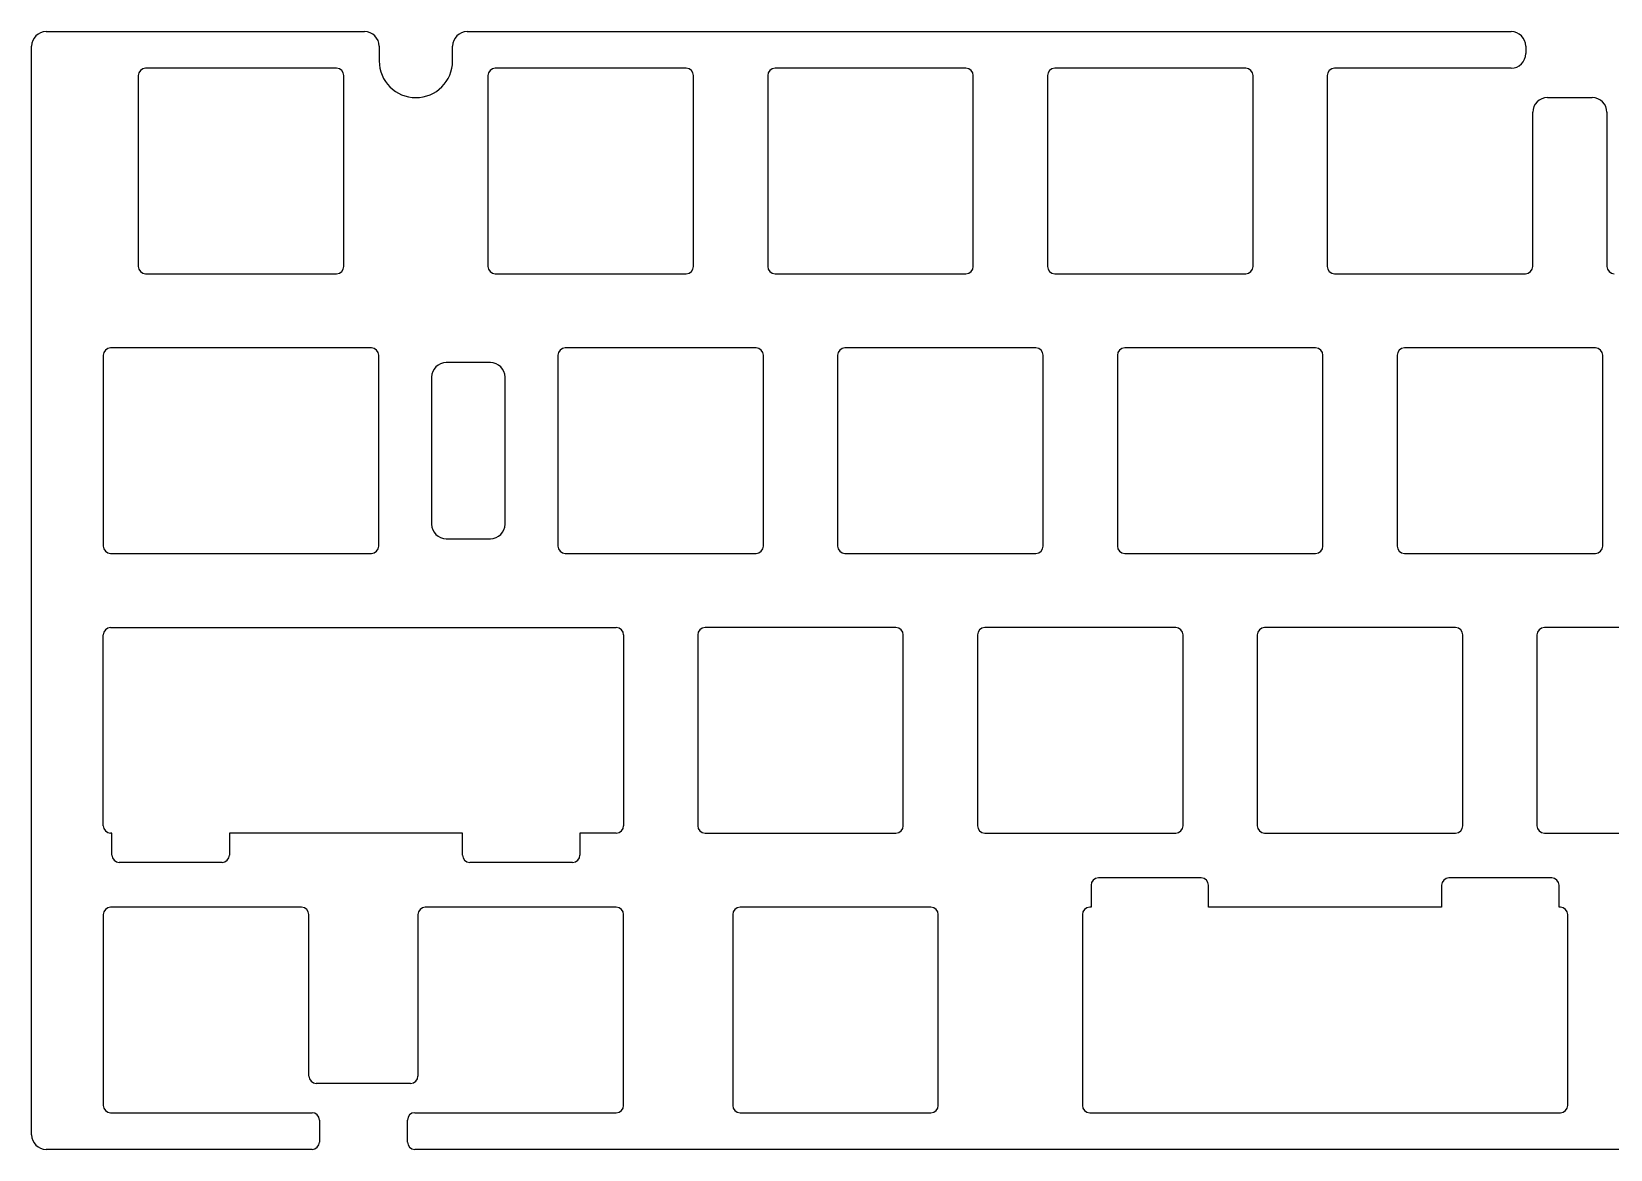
# Model space of a CAD drawing. Header units: millimetres. Extents: x -119 to 129, y -43 to 33.
# Drawn here: x -118.5 to -11, y -43.3 to 32.8 of the extents above; entities that cross this region are included whole.
import ezdxf

# ---------------------------------------------------------------- set-up
doc = ezdxf.new("R2010")
doc.units = ezdxf.units.MM
for name, color, linetype in [('Shape048', 7, 'CONTINUOUS'), ('Shape052', 7, 'CONTINUOUS'), ('Shape053', 7, 'CONTINUOUS'), ('Shape054', 7, 'CONTINUOUS'), ('Shape055', 7, 'CONTINUOUS'), ('Shape056', 7, 'CONTINUOUS'), ('Shape057', 7, 'CONTINUOUS'), ('Shape058', 7, 'CONTINUOUS'), ('Shape059', 7, 'CONTINUOUS'), ('Shape060', 7, 'CONTINUOUS'), ('Shape061', 7, 'CONTINUOUS'), ('Shape062', 7, 'CONTINUOUS'), ('Shape063', 7, 'CONTINUOUS'), ('Shape064', 7, 'CONTINUOUS'), ('Shape065', 7, 'CONTINUOUS'), ('Shape066', 7, 'CONTINUOUS'), ('Shape067', 7, 'CONTINUOUS'), ('Shape068', 7, 'CONTINUOUS'), ('Shape069', 7, 'CONTINUOUS'), ('Shape070', 7, 'CONTINUOUS'), ('Shape071', 7, 'CONTINUOUS'), ('Shape072', 7, 'CONTINUOUS'), ('Shape073', 7, 'CONTINUOUS'), ('Shape074', 7, 'CONTINUOUS'), ('Shape075', 7, 'CONTINUOUS'), ('Shape076', 7, 'CONTINUOUS'), ('Shape077', 7, 'CONTINUOUS'), ('Shape078', 7, 'CONTINUOUS'), ('Shape079', 7, 'CONTINUOUS'), ('Shape120', 7, 'CONTINUOUS'), ('Shape121', 7, 'CONTINUOUS'), ('Shape122', 7, 'CONTINUOUS'), ('Shape123', 7, 'CONTINUOUS'), ('Shape124', 7, 'CONTINUOUS'), ('Shape125', 7, 'CONTINUOUS'), ('Shape126', 7, 'CONTINUOUS'), ('Shape127', 7, 'CONTINUOUS'), ('Shape128', 7, 'CONTINUOUS'), ('Shape129', 7, 'CONTINUOUS'), ('Shape130', 7, 'CONTINUOUS'), ('Shape131', 7, 'CONTINUOUS'), ('Shape132', 7, 'CONTINUOUS'), ('Shape133', 7, 'CONTINUOUS'), ('Shape134', 7, 'CONTINUOUS'), ('Shape135', 7, 'CONTINUOUS'), ('Shape136', 7, 'CONTINUOUS'), ('Shape137', 7, 'CONTINUOUS'), ('Shape138', 7, 'CONTINUOUS'), ('Shape139', 7, 'CONTINUOUS'), ('Shape140', 7, 'CONTINUOUS'), ('Shape141', 7, 'CONTINUOUS'), ('Shape142', 7, 'CONTINUOUS'), ('Shape143', 7, 'CONTINUOUS'), ('Shape144', 7, 'CONTINUOUS'), ('Shape145', 7, 'CONTINUOUS'), ('Shape146', 7, 'CONTINUOUS'), ('Shape147', 7, 'CONTINUOUS'), ('Shape148', 7, 'CONTINUOUS'), ('Shape149', 7, 'CONTINUOUS'), ('Shape150', 7, 'CONTINUOUS'), ('Shape151', 7, 'CONTINUOUS'), ('Shape192', 7, 'CONTINUOUS'), ('Shape193', 7, 'CONTINUOUS'), ('Shape194', 7, 'CONTINUOUS'), ('Shape195', 7, 'CONTINUOUS'), ('Shape196', 7, 'CONTINUOUS'), ('Shape197', 7, 'CONTINUOUS'), ('Shape198', 7, 'CONTINUOUS'), ('Shape199', 7, 'CONTINUOUS'), ('Shape200', 7, 'CONTINUOUS'), ('Shape201', 7, 'CONTINUOUS'), ('Shape202', 7, 'CONTINUOUS'), ('Shape203', 7, 'CONTINUOUS'), ('Shape204', 7, 'CONTINUOUS'), ('Shape205', 7, 'CONTINUOUS'), ('Shape206', 7, 'CONTINUOUS'), ('Shape207', 7, 'CONTINUOUS'), ('Shape208', 7, 'CONTINUOUS'), ('Shape209', 7, 'CONTINUOUS'), ('Shape210', 7, 'CONTINUOUS'), ('Shape211', 7, 'CONTINUOUS'), ('Shape212', 7, 'CONTINUOUS'), ('Shape213', 7, 'CONTINUOUS'), ('Shape214', 7, 'CONTINUOUS'), ('Shape215', 7, 'CONTINUOUS'), ('Shape216', 7, 'CONTINUOUS'), ('Shape217', 7, 'CONTINUOUS'), ('Shape218', 7, 'CONTINUOUS'), ('Shape219', 7, 'CONTINUOUS'), ('Shape220', 7, 'CONTINUOUS'), ('Shape221', 7, 'CONTINUOUS'), ('Shape222', 7, 'CONTINUOUS'), ('Shape223', 7, 'CONTINUOUS'), ('Shape224', 7, 'CONTINUOUS'), ('Shape225', 7, 'CONTINUOUS'), ('Shape226', 7, 'CONTINUOUS'), ('Shape227', 7, 'CONTINUOUS'), ('Shape228', 7, 'CONTINUOUS'), ('Shape229', 7, 'CONTINUOUS'), ('Shape230', 7, 'CONTINUOUS'), ('Shape231', 7, 'CONTINUOUS'), ('Shape273', 7, 'CONTINUOUS'), ('Shape274', 7, 'CONTINUOUS'), ('Shape275', 7, 'CONTINUOUS'), ('Shape276', 7, 'CONTINUOUS'), ('Shape277', 7, 'CONTINUOUS'), ('Shape278', 7, 'CONTINUOUS'), ('Shape279', 7, 'CONTINUOUS'), ('Shape280', 7, 'CONTINUOUS'), ('Shape281', 7, 'CONTINUOUS'), ('Shape282', 7, 'CONTINUOUS'), ('Shape283', 7, 'CONTINUOUS'), ('Shape284', 7, 'CONTINUOUS'), ('Shape285', 7, 'CONTINUOUS'), ('Shape286', 7, 'CONTINUOUS'), ('Shape287', 7, 'CONTINUOUS'), ('Shape288', 7, 'CONTINUOUS'), ('Shape289', 7, 'CONTINUOUS'), ('Shape290', 7, 'CONTINUOUS'), ('Shape291', 7, 'CONTINUOUS'), ('Shape292', 7, 'CONTINUOUS'), ('Shape293', 7, 'CONTINUOUS'), ('Shape294', 7, 'CONTINUOUS'), ('Shape295', 7, 'CONTINUOUS'), ('Shape296', 7, 'CONTINUOUS'), ('Shape297', 7, 'CONTINUOUS'), ('Shape298', 7, 'CONTINUOUS'), ('Shape299', 7, 'CONTINUOUS'), ('Shape300', 7, 'CONTINUOUS'), ('Shape301', 7, 'CONTINUOUS'), ('Shape302', 7, 'CONTINUOUS'), ('Shape303', 7, 'CONTINUOUS'), ('Shape304', 7, 'CONTINUOUS'), ('Shape305', 7, 'CONTINUOUS'), ('Shape306', 7, 'CONTINUOUS'), ('Shape307', 7, 'CONTINUOUS'), ('Shape308', 7, 'CONTINUOUS'), ('Shape317', 7, 'CONTINUOUS'), ('Shape318', 7, 'CONTINUOUS'), ('Shape319', 7, 'CONTINUOUS'), ('Shape320', 7, 'CONTINUOUS'), ('Shape321', 7, 'CONTINUOUS'), ('Shape322', 7, 'CONTINUOUS'), ('Shape323', 7, 'CONTINUOUS'), ('Shape324', 7, 'CONTINUOUS'), ('Shape325', 7, 'CONTINUOUS'), ('Shape326', 7, 'CONTINUOUS'), ('Shape327', 7, 'CONTINUOUS'), ('Shape328', 7, 'CONTINUOUS'), ('Shape329', 7, 'CONTINUOUS'), ('Shape330', 7, 'CONTINUOUS'), ('Shape331', 7, 'CONTINUOUS'), ('Shape332', 7, 'CONTINUOUS'), ('Shape333', 7, 'CONTINUOUS'), ('Shape334', 7, 'CONTINUOUS'), ('Shape335', 7, 'CONTINUOUS'), ('Shape336', 7, 'CONTINUOUS'), ('Shape403', 7, 'CONTINUOUS'), ('Shape404', 7, 'CONTINUOUS'), ('Shape405', 7, 'CONTINUOUS'), ('Shape406', 7, 'CONTINUOUS'), ('Shape407', 7, 'CONTINUOUS'), ('Shape408', 7, 'CONTINUOUS'), ('Shape409', 7, 'CONTINUOUS'), ('Shape410', 7, 'CONTINUOUS'), ('Shape411', 7, 'CONTINUOUS'), ('Shape412', 7, 'CONTINUOUS'), ('Shape413', 7, 'CONTINUOUS'), ('Shape414', 7, 'CONTINUOUS'), ('Shape415', 7, 'CONTINUOUS'), ('Shape416', 7, 'CONTINUOUS'), ('Shape417', 7, 'CONTINUOUS'), ('Shape418', 7, 'CONTINUOUS'), ('Shape419', 7, 'CONTINUOUS'), ('Shape420', 7, 'CONTINUOUS'), ('Shape421', 7, 'CONTINUOUS'), ('Shape422', 7, 'CONTINUOUS'), ('Shape423', 7, 'CONTINUOUS'), ('Shape424', 7, 'CONTINUOUS'), ('Shape425', 7, 'CONTINUOUS'), ('Shape426', 7, 'CONTINUOUS'), ('Shape427', 7, 'CONTINUOUS'), ('Shape428', 7, 'CONTINUOUS'), ('Shape429', 7, 'CONTINUOUS'), ('Shape430', 7, 'CONTINUOUS'), ('Shape431', 7, 'CONTINUOUS'), ('Shape432', 7, 'CONTINUOUS'), ('Shape433', 7, 'CONTINUOUS'), ('Shape434', 7, 'CONTINUOUS'), ('Shape435', 7, 'CONTINUOUS'), ('Shape436', 7, 'CONTINUOUS'), ('Shape437', 7, 'CONTINUOUS'), ('Shape438', 7, 'CONTINUOUS'), ('Shape439', 7, 'CONTINUOUS'), ('Shape440', 7, 'CONTINUOUS'), ('Shape441', 7, 'CONTINUOUS'), ('Shape442', 7, 'CONTINUOUS'), ('Shape443', 7, 'CONTINUOUS'), ('Shape444', 7, 'CONTINUOUS'), ('Shape445', 7, 'CONTINUOUS'), ('Shape446', 7, 'CONTINUOUS'), ('Shape447', 7, 'CONTINUOUS'), ('Shape448', 7, 'CONTINUOUS'), ('Shape449', 7, 'CONTINUOUS'), ('Shape450', 7, 'CONTINUOUS'), ('Shape451', 7, 'CONTINUOUS'), ('Shape452', 7, 'CONTINUOUS')]:
    doc.layers.add(name, color=color, linetype=linetype)

msp = doc.modelspace()

# ---------------------------------------------------------------- linework, layer by layer
at = {"layer": 'Shape048'}
msp.add_line((-15.5351, -21.7594), (-2.5351, -21.7594), dxfattribs=at)
at = {"layer": 'Shape052'}
msp.add_line((-2.5351, -7.75945), (-15.5351, -7.75945), dxfattribs=at)
at = {"layer": 'Shape053'}
msp.add_arc((-15.5351, -8.25945), 0.5, 90, 180, dxfattribs=at)
at = {"layer": 'Shape054'}
msp.add_line((-16.0351, -8.25945), (-16.0351, -21.2594), dxfattribs=at)
at = {"layer": 'Shape055'}
msp.add_arc((-15.5351, -21.2594), 0.5, 180, -90, dxfattribs=at)
at = {"layer": 'Shape056'}
msp.add_line((-34.5851, -21.7594), (-21.5851, -21.7594), dxfattribs=at)
at = {"layer": 'Shape057'}
msp.add_arc((-21.5851, -21.2594), 0.5, -90, 0, dxfattribs=at)
at = {"layer": 'Shape058'}
msp.add_line((-21.0851, -21.2594), (-21.0851, -8.25945), dxfattribs=at)
at = {"layer": 'Shape059'}
msp.add_arc((-21.5851, -8.25945), 0.5, 0, 90, dxfattribs=at)
at = {"layer": 'Shape060'}
msp.add_line((-21.5851, -7.75945), (-34.5851, -7.75945), dxfattribs=at)
at = {"layer": 'Shape061'}
msp.add_arc((-34.5851, -8.25945), 0.5, 90, 180, dxfattribs=at)
at = {"layer": 'Shape062'}
msp.add_line((-35.0851, -8.25945), (-35.0851, -21.2594), dxfattribs=at)
at = {"layer": 'Shape063'}
msp.add_arc((-34.5851, -21.2594), 0.5, 180, -90, dxfattribs=at)
at = {"layer": 'Shape064'}
msp.add_line((-53.6351, -21.7594), (-40.6351, -21.7594), dxfattribs=at)
at = {"layer": 'Shape065'}
msp.add_arc((-40.6351, -21.2594), 0.5, -90, 0, dxfattribs=at)
at = {"layer": 'Shape066'}
msp.add_line((-40.1351, -21.2594), (-40.1351, -8.25945), dxfattribs=at)
at = {"layer": 'Shape067'}
msp.add_arc((-40.6351, -8.25945), 0.5, 0, 90, dxfattribs=at)
at = {"layer": 'Shape068'}
msp.add_line((-40.6351, -7.75945), (-53.6351, -7.75945), dxfattribs=at)
at = {"layer": 'Shape069'}
msp.add_arc((-53.6351, -8.25945), 0.5, 90, 180, dxfattribs=at)
at = {"layer": 'Shape070'}
msp.add_line((-54.1351, -8.25945), (-54.1351, -21.2594), dxfattribs=at)
at = {"layer": 'Shape071'}
msp.add_arc((-53.6351, -21.2594), 0.5, 180, -90, dxfattribs=at)
at = {"layer": 'Shape072'}
msp.add_line((-72.6851, -21.7594), (-59.6851, -21.7594), dxfattribs=at)
at = {"layer": 'Shape073'}
msp.add_arc((-59.6851, -21.2594), 0.5, -90, 0, dxfattribs=at)
at = {"layer": 'Shape074'}
msp.add_line((-59.1851, -21.2594), (-59.1851, -8.25945), dxfattribs=at)
at = {"layer": 'Shape075'}
msp.add_arc((-59.6851, -8.25945), 0.5, 0, 90, dxfattribs=at)
at = {"layer": 'Shape076'}
msp.add_line((-59.6851, -7.75945), (-72.6851, -7.75945), dxfattribs=at)
at = {"layer": 'Shape077'}
msp.add_arc((-72.6851, -8.25945), 0.5, 90, 180, dxfattribs=at)
at = {"layer": 'Shape078'}
msp.add_line((-73.1851, -8.25945), (-73.1851, -21.2594), dxfattribs=at)
at = {"layer": 'Shape079'}
msp.add_arc((-72.6851, -21.2594), 0.5, 180, -90, dxfattribs=at)
at = {"layer": 'Shape120'}
msp.add_line((-25.0601, -2.70945), (-12.0601, -2.70945), dxfattribs=at)
at = {"layer": 'Shape121'}
msp.add_arc((-12.0601, -2.20945), 0.5, -90, 0, dxfattribs=at)
at = {"layer": 'Shape122'}
msp.add_line((-11.5601, -2.20945), (-11.5601, 10.7906), dxfattribs=at)
at = {"layer": 'Shape123'}
msp.add_arc((-12.0601, 10.7906), 0.5, 0, 90, dxfattribs=at)
at = {"layer": 'Shape124'}
msp.add_line((-12.0601, 11.2906), (-25.0601, 11.2906), dxfattribs=at)
at = {"layer": 'Shape125'}
msp.add_arc((-25.0601, 10.7906), 0.5, 90, 180, dxfattribs=at)
at = {"layer": 'Shape126'}
msp.add_line((-25.5601, 10.7906), (-25.5601, -2.20945), dxfattribs=at)
at = {"layer": 'Shape127'}
msp.add_arc((-25.0601, -2.20945), 0.5, 180, -90, dxfattribs=at)
at = {"layer": 'Shape128'}
msp.add_line((-44.1101, -2.70945), (-31.1101, -2.70945), dxfattribs=at)
at = {"layer": 'Shape129'}
msp.add_arc((-31.1101, -2.20945), 0.5, -90, 0, dxfattribs=at)
at = {"layer": 'Shape130'}
msp.add_line((-30.6101, -2.20945), (-30.6101, 10.7906), dxfattribs=at)
at = {"layer": 'Shape131'}
msp.add_arc((-31.1101, 10.7906), 0.5, 0, 90, dxfattribs=at)
at = {"layer": 'Shape132'}
msp.add_line((-31.1101, 11.2906), (-44.1101, 11.2906), dxfattribs=at)
at = {"layer": 'Shape133'}
msp.add_arc((-44.1101, 10.7906), 0.5, 90, 180, dxfattribs=at)
at = {"layer": 'Shape134'}
msp.add_line((-44.6101, 10.7906), (-44.6101, -2.20945), dxfattribs=at)
at = {"layer": 'Shape135'}
msp.add_arc((-44.1101, -2.20945), 0.5, 180, -90, dxfattribs=at)
at = {"layer": 'Shape136'}
msp.add_line((-63.1601, -2.70945), (-50.1601, -2.70945), dxfattribs=at)
at = {"layer": 'Shape137'}
msp.add_arc((-50.1601, -2.20945), 0.5, -90, 0, dxfattribs=at)
at = {"layer": 'Shape138'}
msp.add_line((-49.6601, -2.20945), (-49.6601, 10.7906), dxfattribs=at)
at = {"layer": 'Shape139'}
msp.add_arc((-50.1601, 10.7906), 0.5, 0, 90, dxfattribs=at)
at = {"layer": 'Shape140'}
msp.add_line((-50.1601, 11.2906), (-63.1601, 11.2906), dxfattribs=at)
at = {"layer": 'Shape141'}
msp.add_arc((-63.1601, 10.7906), 0.5, 90, 180, dxfattribs=at)
at = {"layer": 'Shape142'}
msp.add_line((-63.6601, 10.7906), (-63.6601, -2.20945), dxfattribs=at)
at = {"layer": 'Shape143'}
msp.add_arc((-63.1601, -2.20945), 0.5, 180, -90, dxfattribs=at)
at = {"layer": 'Shape144'}
msp.add_line((-82.2101, -2.70945), (-69.2101, -2.70945), dxfattribs=at)
at = {"layer": 'Shape145'}
msp.add_arc((-69.2101, -2.20945), 0.5, -90, 0, dxfattribs=at)
at = {"layer": 'Shape146'}
msp.add_line((-68.7101, -2.20945), (-68.7101, 10.7906), dxfattribs=at)
at = {"layer": 'Shape147'}
msp.add_arc((-69.2101, 10.7906), 0.5, 0, 90, dxfattribs=at)
at = {"layer": 'Shape148'}
msp.add_line((-69.2101, 11.2906), (-82.2101, 11.2906), dxfattribs=at)
at = {"layer": 'Shape149'}
msp.add_arc((-82.2101, 10.7906), 0.5, 90, 180, dxfattribs=at)
at = {"layer": 'Shape150'}
msp.add_line((-82.7101, 10.7906), (-82.7101, -2.20945), dxfattribs=at)
at = {"layer": 'Shape151'}
msp.add_arc((-82.2101, -2.20945), 0.5, 180, -90, dxfattribs=at)
at = {"layer": 'Shape192'}
msp.add_line((-48.8726, 16.3406), (-35.8726, 16.3406), dxfattribs=at)
at = {"layer": 'Shape193'}
msp.add_arc((-35.8726, 16.8406), 0.5, -90, 0, dxfattribs=at)
at = {"layer": 'Shape194'}
msp.add_line((-35.3726, 16.8406), (-35.3726, 29.8406), dxfattribs=at)
at = {"layer": 'Shape195'}
msp.add_arc((-35.8726, 29.8406), 0.5, 0, 90, dxfattribs=at)
at = {"layer": 'Shape196'}
msp.add_line((-35.8726, 30.3406), (-48.8726, 30.3406), dxfattribs=at)
at = {"layer": 'Shape197'}
msp.add_arc((-48.8726, 29.8406), 0.5, 90, 180, dxfattribs=at)
at = {"layer": 'Shape198'}
msp.add_line((-49.3726, 29.8406), (-49.3726, 16.8406), dxfattribs=at)
at = {"layer": 'Shape199'}
msp.add_arc((-48.8726, 16.8406), 0.5, 180, -90, dxfattribs=at)
at = {"layer": 'Shape200'}
msp.add_line((-67.9226, 16.3406), (-54.9226, 16.3406), dxfattribs=at)
at = {"layer": 'Shape201'}
msp.add_arc((-54.9226, 16.8406), 0.5, -90, 0, dxfattribs=at)
at = {"layer": 'Shape202'}
msp.add_line((-54.4226, 16.8406), (-54.4226, 29.8406), dxfattribs=at)
at = {"layer": 'Shape203'}
msp.add_arc((-54.9226, 29.8406), 0.5, 0, 90, dxfattribs=at)
at = {"layer": 'Shape204'}
msp.add_line((-54.9226, 30.3406), (-67.9226, 30.3406), dxfattribs=at)
at = {"layer": 'Shape205'}
msp.add_arc((-67.9226, 29.8406), 0.5, 90, 180, dxfattribs=at)
at = {"layer": 'Shape206'}
msp.add_line((-68.4226, 29.8406), (-68.4226, 16.8406), dxfattribs=at)
at = {"layer": 'Shape207'}
msp.add_arc((-67.9226, 16.8406), 0.5, 180, -90, dxfattribs=at)
at = {"layer": 'Shape208'}
msp.add_line((-86.9726, 16.3406), (-73.9726, 16.3406), dxfattribs=at)
at = {"layer": 'Shape209'}
msp.add_arc((-73.9726, 16.8406), 0.5, -90, 0, dxfattribs=at)
at = {"layer": 'Shape210'}
msp.add_line((-73.4726, 16.8406), (-73.4726, 29.8406), dxfattribs=at)
at = {"layer": 'Shape211'}
msp.add_arc((-73.9726, 29.8406), 0.5, 0, 90, dxfattribs=at)
at = {"layer": 'Shape212'}
msp.add_line((-73.9726, 30.3406), (-86.9726, 30.3406), dxfattribs=at)
at = {"layer": 'Shape213'}
msp.add_arc((-86.9726, 29.8406), 0.5, 90, 180, dxfattribs=at)
at = {"layer": 'Shape214'}
msp.add_line((-87.4726, 29.8406), (-87.4726, 16.8406), dxfattribs=at)
at = {"layer": 'Shape215'}
msp.add_arc((-86.9726, 16.8406), 0.5, 180, -90, dxfattribs=at)
at = {"layer": 'Shape216'}
msp.add_line((-110.785, 16.3406), (-97.7851, 16.3406), dxfattribs=at)
at = {"layer": 'Shape217'}
msp.add_arc((-97.7851, 16.8406), 0.5, -90, 0, dxfattribs=at)
at = {"layer": 'Shape218'}
msp.add_line((-97.2851, 16.8406), (-97.2851, 29.8406), dxfattribs=at)
at = {"layer": 'Shape219'}
msp.add_arc((-97.7851, 29.8406), 0.5, 0, 90, dxfattribs=at)
at = {"layer": 'Shape220'}
msp.add_line((-97.7851, 30.3406), (-110.785, 30.3406), dxfattribs=at)
at = {"layer": 'Shape221'}
msp.add_arc((-110.785, 29.8406), 0.5, 90, 180, dxfattribs=at)
at = {"layer": 'Shape222'}
msp.add_line((-111.285, 29.8406), (-111.285, 16.8406), dxfattribs=at)
at = {"layer": 'Shape223'}
msp.add_arc((-110.785, 16.8406), 0.5, 180, -90, dxfattribs=at)
at = {"layer": 'Shape224'}
msp.add_arc((-113.166, -2.2091), 0.5, 180, -90, dxfattribs=at)
at = {"layer": 'Shape225'}
msp.add_line((-113.166, -2.7091), (-95.4039, -2.7091), dxfattribs=at)
at = {"layer": 'Shape226'}
msp.add_arc((-95.4039, -2.2091), 0.5, -90, 0, dxfattribs=at)
at = {"layer": 'Shape227'}
msp.add_line((-94.9039, -2.2091), (-94.9039, 10.7902), dxfattribs=at)
at = {"layer": 'Shape228'}
msp.add_arc((-95.4039, 10.7902), 0.5, 0, 90, dxfattribs=at)
at = {"layer": 'Shape229'}
msp.add_line((-95.4039, 11.2902), (-113.166, 11.2902), dxfattribs=at)
at = {"layer": 'Shape230'}
msp.add_arc((-113.166, 10.7902), 0.5, 90, 180, dxfattribs=at)
at = {"layer": 'Shape231'}
msp.add_line((-113.666, 10.7902), (-113.666, -2.2091), dxfattribs=at)
at = {"layer": 'Shape273'}
msp.add_line((-113.166, -7.75945), (-78.7351, -7.75945), dxfattribs=at)
at = {"layer": 'Shape274'}
msp.add_arc((-78.7351, -8.25945), 0.5, 0, 90, dxfattribs=at)
at = {"layer": 'Shape275'}
msp.add_line((-78.2351, -8.25945), (-78.2351, -21.2594), dxfattribs=at)
at = {"layer": 'Shape276'}
msp.add_arc((-78.7351, -21.2594), 0.5, -90, 0, dxfattribs=at)
at = {"layer": 'Shape277'}
msp.add_line((-78.7351, -21.7594), (-81.2034, -21.7594), dxfattribs=at)
at = {"layer": 'Shape278'}
msp.add_line((-81.2034, -21.7594), (-81.2034, -23.2594), dxfattribs=at)
at = {"layer": 'Shape279'}
msp.add_arc((-81.7034, -23.2594), 0.5, -90, 0, dxfattribs=at)
at = {"layer": 'Shape280'}
msp.add_line((-81.7034, -23.7594), (-88.7034, -23.7594), dxfattribs=at)
at = {"layer": 'Shape281'}
msp.add_arc((-88.7034, -23.2594), 0.5, 180, -90, dxfattribs=at)
at = {"layer": 'Shape282'}
msp.add_line((-89.2034, -23.2594), (-89.2034, -21.7594), dxfattribs=at)
at = {"layer": 'Shape283'}
msp.add_line((-89.2034, -21.7594), (-105.079, -21.7594), dxfattribs=at)
at = {"layer": 'Shape284'}
msp.add_line((-105.079, -21.7594), (-105.079, -23.2594), dxfattribs=at)
at = {"layer": 'Shape285'}
msp.add_arc((-105.579, -23.2594), 0.5, -90, 0, dxfattribs=at)
at = {"layer": 'Shape286'}
msp.add_line((-105.579, -23.7594), (-112.579, -23.7594), dxfattribs=at)
at = {"layer": 'Shape287'}
msp.add_arc((-112.579, -23.2594), 0.5, 180, -90, dxfattribs=at)
at = {"layer": 'Shape288'}
msp.add_line((-113.079, -23.2594), (-113.079, -21.7594), dxfattribs=at)
at = {"layer": 'Shape289'}
msp.add_line((-113.079, -21.7594), (-113.166, -21.7594), dxfattribs=at)
at = {"layer": 'Shape290'}
msp.add_arc((-113.166, -21.2594), 0.5, 180, -90, dxfattribs=at)
at = {"layer": 'Shape291'}
msp.add_line((-113.666, -21.2594), (-113.666, -8.25945), dxfattribs=at)
at = {"layer": 'Shape292'}
msp.add_arc((-113.166, -8.25945), 0.5, 90, 180, dxfattribs=at)
at = {"layer": 'Shape293'}
msp.add_arc((-90.307, 9.29055), 1, 90, 180, dxfattribs=at)
at = {"layer": 'Shape294'}
msp.add_line((-91.307, 9.29055), (-91.307, -0.70945), dxfattribs=at)
at = {"layer": 'Shape295'}
msp.add_arc((-90.307, -0.70945), 1, 180, -90, dxfattribs=at)
at = {"layer": 'Shape296'}
msp.add_line((-90.307, -1.70945), (-87.307, -1.70945), dxfattribs=at)
at = {"layer": 'Shape297'}
msp.add_arc((-87.307, -0.70945), 1, -90, 0, dxfattribs=at)
at = {"layer": 'Shape298'}
msp.add_line((-86.307, -0.70945), (-86.307, 9.29055), dxfattribs=at)
at = {"layer": 'Shape299'}
msp.add_arc((-87.307, 9.29055), 1, 0, 90, dxfattribs=at)
at = {"layer": 'Shape300'}
msp.add_line((-87.307, 10.2906), (-90.307, 10.2906), dxfattribs=at)
at = {"layer": 'Shape301'}
msp.add_line((-57.3039, -26.8094), (-70.3039, -26.8094), dxfattribs=at)
at = {"layer": 'Shape302'}
msp.add_arc((-70.3039, -27.3094), 0.5, 90, 180, dxfattribs=at)
at = {"layer": 'Shape303'}
msp.add_line((-70.8039, -27.3094), (-70.8039, -40.3094), dxfattribs=at)
at = {"layer": 'Shape304'}
msp.add_arc((-70.3039, -40.3094), 0.5, 180, -90, dxfattribs=at)
at = {"layer": 'Shape305'}
msp.add_line((-70.3039, -40.8094), (-57.3039, -40.8094), dxfattribs=at)
at = {"layer": 'Shape306'}
msp.add_arc((-57.3039, -40.3094), 0.5, -90, 0, dxfattribs=at)
at = {"layer": 'Shape307'}
msp.add_line((-56.8039, -40.3094), (-56.8039, -27.3094), dxfattribs=at)
at = {"layer": 'Shape308'}
msp.add_arc((-57.3039, -27.3094), 0.5, 0, 90, dxfattribs=at)
at = {"layer": 'Shape317'}
msp.add_arc((-22.0284, -25.3094), 0.5, 90, 180, dxfattribs=at)
at = {"layer": 'Shape318'}
msp.add_line((-22.5284, -25.3094), (-22.5284, -26.8094), dxfattribs=at)
at = {"layer": 'Shape319'}
msp.add_line((-22.5284, -26.8094), (-38.4044, -26.8094), dxfattribs=at)
at = {"layer": 'Shape320'}
msp.add_line((-38.4044, -26.8094), (-38.4044, -25.3094), dxfattribs=at)
at = {"layer": 'Shape321'}
msp.add_arc((-38.9044, -25.3094), 0.5, 0, 90, dxfattribs=at)
at = {"layer": 'Shape322'}
msp.add_line((-38.9044, -24.8094), (-45.9044, -24.8094), dxfattribs=at)
at = {"layer": 'Shape323'}
msp.add_arc((-45.9044, -25.3094), 0.5, 90, 180, dxfattribs=at)
at = {"layer": 'Shape324'}
msp.add_line((-46.4044, -25.3094), (-46.4044, -26.8094), dxfattribs=at)
at = {"layer": 'Shape325'}
msp.add_line((-46.4044, -26.8094), (-46.4914, -26.8094), dxfattribs=at)
at = {"layer": 'Shape326'}
msp.add_arc((-46.4914, -27.3094), 0.5, 90, 180, dxfattribs=at)
at = {"layer": 'Shape327'}
msp.add_line((-46.9914, -27.3094), (-46.9914, -40.3094), dxfattribs=at)
at = {"layer": 'Shape328'}
msp.add_arc((-46.4914, -40.3094), 0.5, 180, -90, dxfattribs=at)
at = {"layer": 'Shape329'}
msp.add_line((-46.4914, -40.8094), (-14.4414, -40.8094), dxfattribs=at)
at = {"layer": 'Shape330'}
msp.add_arc((-14.4414, -40.3094), 0.5, -90, 0, dxfattribs=at)
at = {"layer": 'Shape331'}
msp.add_line((-13.9414, -40.3094), (-13.9414, -27.3094), dxfattribs=at)
at = {"layer": 'Shape332'}
msp.add_arc((-14.4414, -27.3094), 0.5, 0, 90, dxfattribs=at)
at = {"layer": 'Shape333'}
msp.add_line((-14.4414, -26.8094), (-14.5284, -26.8094), dxfattribs=at)
at = {"layer": 'Shape334'}
msp.add_line((-14.5284, -26.8094), (-14.5284, -25.3094), dxfattribs=at)
at = {"layer": 'Shape335'}
msp.add_arc((-15.0284, -25.3094), 0.5, 0, 90, dxfattribs=at)
at = {"layer": 'Shape336'}
msp.add_line((-15.0284, -24.8094), (-22.0284, -24.8094), dxfattribs=at)
at = {"layer": 'Shape403'}
msp.add_line((10.0868, -43.3094), (-92.4507, -43.3094), dxfattribs=at)
at = {"layer": 'Shape404'}
msp.add_arc((-92.4507, -42.8094), 0.5, 180, -90, dxfattribs=at)
at = {"layer": 'Shape405'}
msp.add_line((-92.9507, -42.8094), (-92.9507, -41.3094), dxfattribs=at)
at = {"layer": 'Shape406'}
msp.add_arc((-92.4507, -41.3094), 0.5, 90, 180, dxfattribs=at)
at = {"layer": 'Shape407'}
msp.add_line((-92.4507, -40.8094), (-78.7351, -40.8094), dxfattribs=at)
at = {"layer": 'Shape408'}
msp.add_arc((-78.7351, -40.3094), 0.5, -90, 0, dxfattribs=at)
at = {"layer": 'Shape409'}
msp.add_line((-78.2351, -40.3094), (-78.2351, -27.3094), dxfattribs=at)
at = {"layer": 'Shape410'}
msp.add_arc((-78.7351, -27.3094), 0.5, 0, 90, dxfattribs=at)
at = {"layer": 'Shape411'}
msp.add_line((-78.7351, -26.8094), (-91.7351, -26.8094), dxfattribs=at)
at = {"layer": 'Shape412'}
msp.add_arc((-91.7351, -27.3094), 0.5, 90, 180, dxfattribs=at)
at = {"layer": 'Shape413'}
msp.add_line((-92.2351, -27.3094), (-92.2351, -38.3094), dxfattribs=at)
at = {"layer": 'Shape414'}
msp.add_arc((-92.7351, -38.3094), 0.5, -90, 0, dxfattribs=at)
at = {"layer": 'Shape415'}
msp.add_line((-92.7351, -38.8094), (-99.1664, -38.8094), dxfattribs=at)
at = {"layer": 'Shape416'}
msp.add_arc((-99.1664, -38.3094), 0.5, 180, -90, dxfattribs=at)
at = {"layer": 'Shape417'}
msp.add_line((-99.6664, -38.3094), (-99.6664, -27.3094), dxfattribs=at)
at = {"layer": 'Shape418'}
msp.add_arc((-100.166, -27.3094), 0.5, 0, 90, dxfattribs=at)
at = {"layer": 'Shape419'}
msp.add_line((-100.166, -26.8094), (-113.166, -26.8094), dxfattribs=at)
at = {"layer": 'Shape420'}
msp.add_arc((-113.166, -27.3094), 0.5, 90, 180, dxfattribs=at)
at = {"layer": 'Shape421'}
msp.add_line((-113.666, -27.3094), (-113.666, -40.3094), dxfattribs=at)
at = {"layer": 'Shape422'}
msp.add_arc((-113.166, -40.3094), 0.5, 180, -90, dxfattribs=at)
at = {"layer": 'Shape423'}
msp.add_line((-113.166, -40.8094), (-99.4507, -40.8094), dxfattribs=at)
at = {"layer": 'Shape424'}
msp.add_arc((-99.4507, -41.3094), 0.5, 0, 90, dxfattribs=at)
at = {"layer": 'Shape425'}
msp.add_line((-98.9507, -41.3094), (-98.9507, -42.8094), dxfattribs=at)
at = {"layer": 'Shape426'}
msp.add_arc((-99.4507, -42.8094), 0.5, -90, 0, dxfattribs=at)
at = {"layer": 'Shape427'}
msp.add_line((-99.4507, -43.3094), (-117.548, -43.3094), dxfattribs=at)
at = {"layer": 'Shape428'}
msp.add_arc((-117.548, -42.3094), 1, 180, -90, dxfattribs=at)
at = {"layer": 'Shape429'}
msp.add_line((-118.548, -42.3094), (-118.548, 31.8406), dxfattribs=at)
at = {"layer": 'Shape430'}
msp.add_arc((-117.548, 31.8406), 1, 90, 180, dxfattribs=at)
at = {"layer": 'Shape431'}
msp.add_line((-117.548, 32.8406), (-95.8789, 32.8406), dxfattribs=at)
at = {"layer": 'Shape432'}
msp.add_arc((-95.8789, 31.8406), 1, 0, 90, dxfattribs=at)
at = {"layer": 'Shape433'}
msp.add_line((-94.8789, 31.8406), (-94.8789, 30.8406), dxfattribs=at)
at = {"layer": 'Shape434'}
msp.add_arc((-92.3789, 30.8406), 2.5, -180, -0.0000088, dxfattribs=at)
at = {"layer": 'Shape435'}
msp.add_line((-89.8789, 30.8406), (-89.8789, 31.8406), dxfattribs=at)
at = {"layer": 'Shape436'}
msp.add_arc((-88.8789, 31.8406), 1, 90, 180, dxfattribs=at)
at = {"layer": 'Shape437'}
msp.add_line((-88.8789, 32.8406), (-17.7976, 32.8406), dxfattribs=at)
at = {"layer": 'Shape438'}
msp.add_arc((-17.7976, 31.8406), 1, 0, 90, dxfattribs=at)
at = {"layer": 'Shape439'}
msp.add_line((-16.7976, 31.8406), (-16.7976, 31.3406), dxfattribs=at)
at = {"layer": 'Shape440'}
msp.add_arc((-17.7976, 31.3406), 1, -90, 0, dxfattribs=at)
at = {"layer": 'Shape441'}
msp.add_line((-17.7976, 30.3406), (-29.8226, 30.3406), dxfattribs=at)
at = {"layer": 'Shape442'}
msp.add_arc((-29.8226, 29.8406), 0.5, 90, 180, dxfattribs=at)
at = {"layer": 'Shape443'}
msp.add_line((-30.3226, 29.8406), (-30.3226, 16.8406), dxfattribs=at)
at = {"layer": 'Shape444'}
msp.add_arc((-29.8226, 16.8406), 0.5, 180, -90, dxfattribs=at)
at = {"layer": 'Shape445'}
msp.add_line((-29.8226, 16.3406), (-16.8226, 16.3406), dxfattribs=at)
at = {"layer": 'Shape446'}
msp.add_arc((-16.8226, 16.8406), 0.5, -90, 0, dxfattribs=at)
at = {"layer": 'Shape447'}
msp.add_line((-16.3226, 16.8406), (-16.3226, 27.3406), dxfattribs=at)
at = {"layer": 'Shape448'}
msp.add_arc((-15.3226, 27.3406), 1, 90, 180, dxfattribs=at)
at = {"layer": 'Shape449'}
msp.add_line((-15.3226, 28.3406), (-12.2726, 28.3406), dxfattribs=at)
at = {"layer": 'Shape450'}
msp.add_arc((-12.2726, 27.3406), 1, 0, 90, dxfattribs=at)
at = {"layer": 'Shape451'}
msp.add_line((-11.2726, 27.3406), (-11.2726, 16.8406), dxfattribs=at)
at = {"layer": 'Shape452'}
msp.add_arc((-10.7726, 16.8406), 0.5, 180, -90, dxfattribs=at)

doc.saveas('drawing.dxf')
